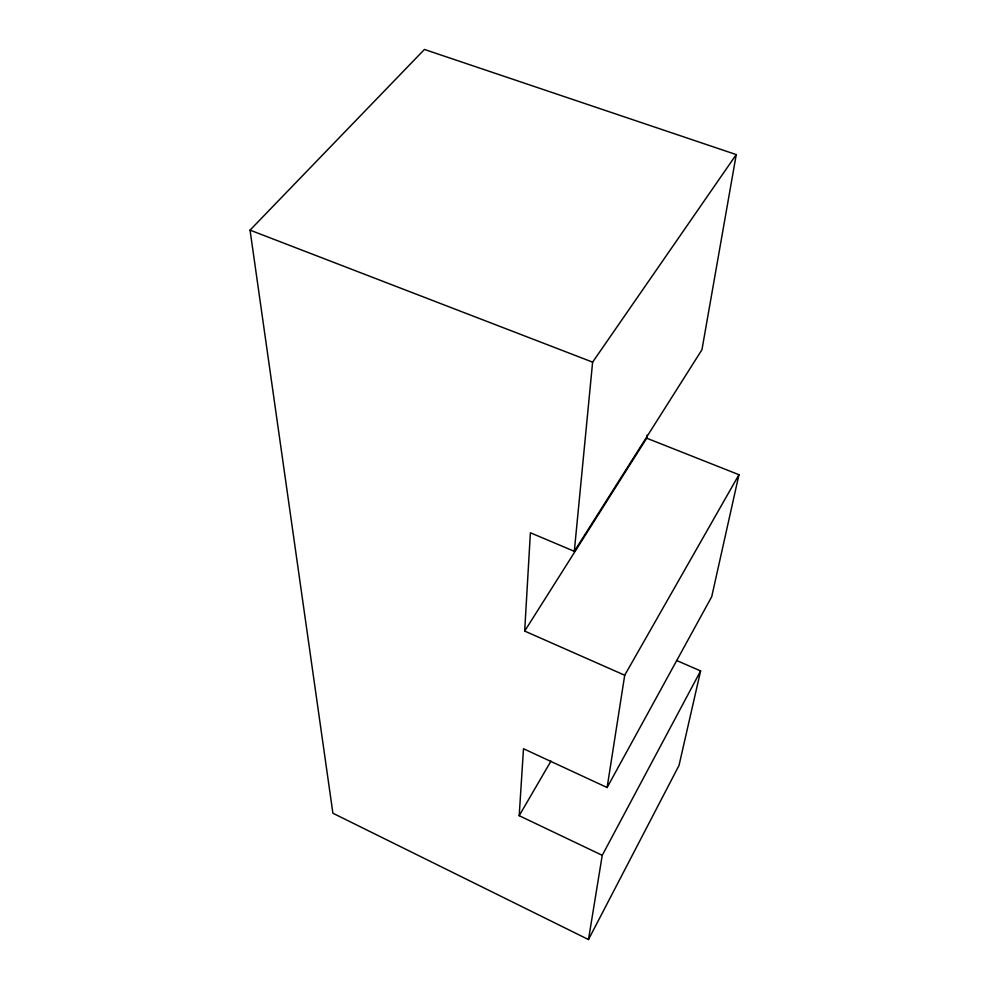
<?xml version="1.0" encoding="UTF-8"?>
<svg xmlns="http://www.w3.org/2000/svg" width="989" height="989" viewBox="0 0 989 989"><rect width="100%" height="100%" fill="white"/><g stroke="black" fill="none" stroke-linecap="round" stroke-linejoin="round"><path stroke-width="1.48" d="M588.492 939.55L602.239 855.312L519.2 815.69L523.49 748.722L607.122 787.528L624.714 675.227L524.677 631.069L530.388 532.774L574.312 551.318L701.955 349.71L736.249 154.593L424.442 49.45L250.044 230.128L332.897 813.23L588.492 939.55L679.023 765.424L700.608 670.925L676.612 660.504M574.312 551.318L592.621 362.135L736.249 154.593M524.677 631.069L646.695 438.201L647.127 435.16M646.695 438.201L738.956 474.708L711.721 596.688L607.122 787.528M602.239 855.312L700.608 670.925M624.714 675.227L738.956 474.708M519.2 815.69L550.96 761.085M250.044 230.128L592.621 362.135"/></g></svg>
